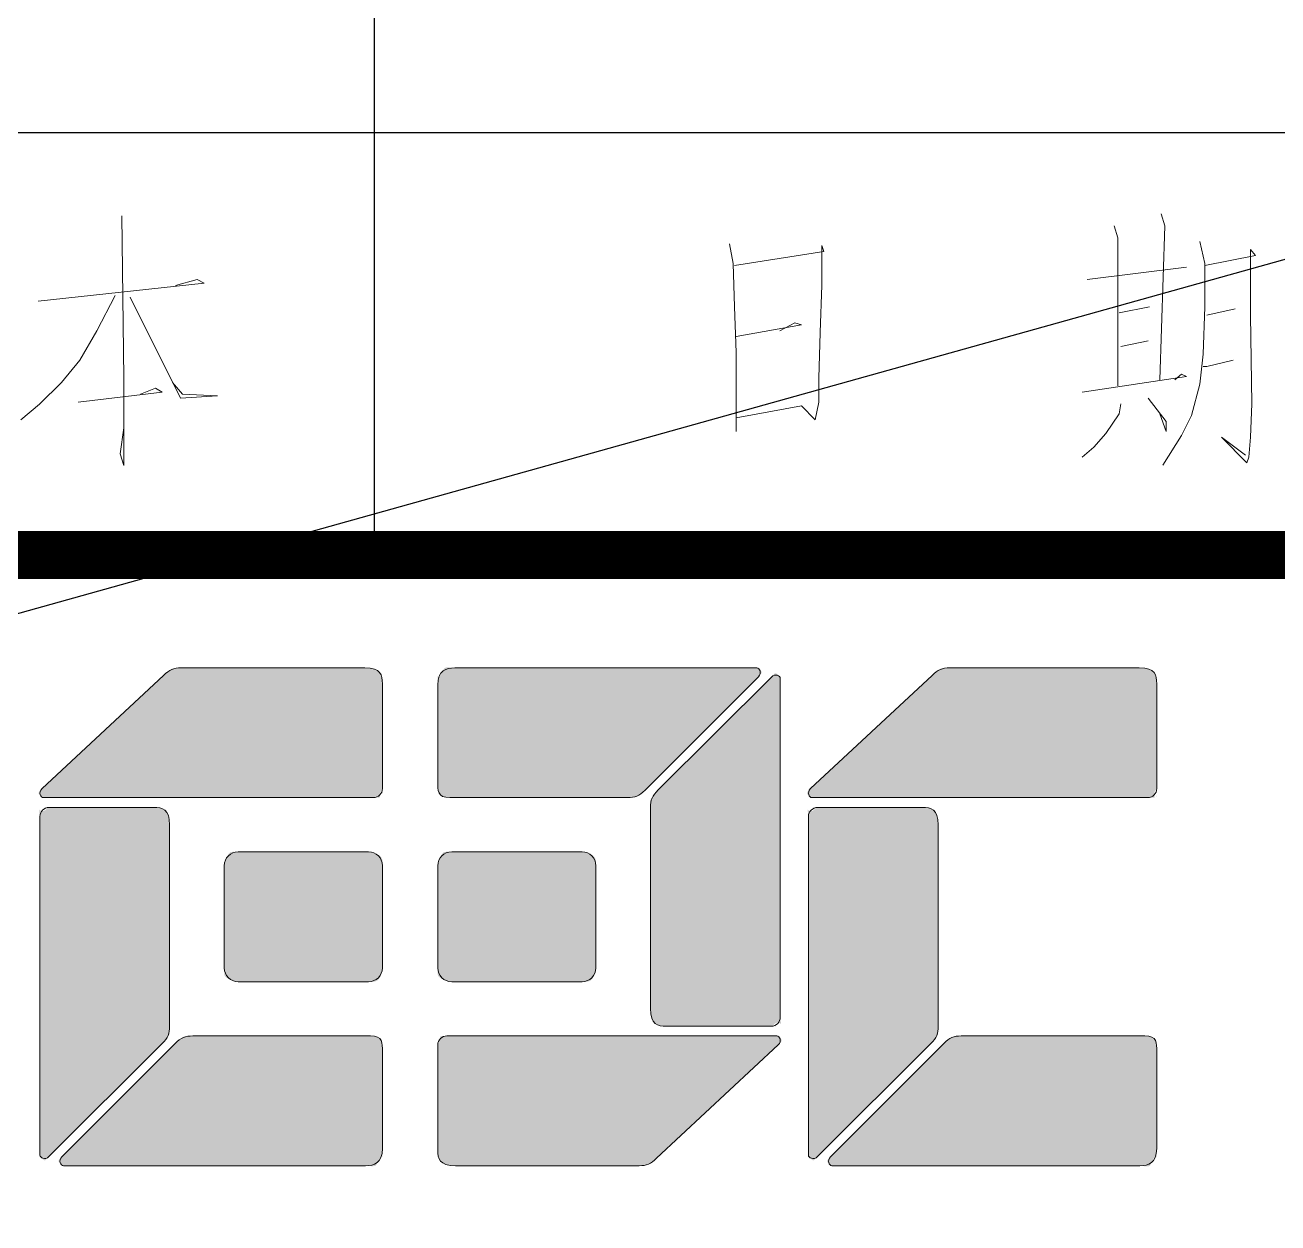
# Model space of a CAD drawing. Extents: x -93062 to 326984, y -142534 to 91021.
# Drawn here: x 183857 to 184896, y -65650 to -64657 of the extents above; entities that cross this region are included whole.
import ezdxf
from ezdxf.enums import TextEntityAlignment as Align

# ---------------------------------------------------------------- set-up
doc = ezdxf.new("R2010")
doc.units = 0
doc.header["$LTSCALE"] = 1000
doc.header["$MEASUREMENT"] = 0
doc.layers.get('0').update_dxf_attribs({"color": 8})
doc.layers.add('-人员定位', color=6, linetype='Continuous')
doc.layers.add('Version', color=8, linetype='Continuous')
doc.styles.add('TK', font='GEDITXT.SHX', dxfattribs={"width": 0.85, "height": 3.5, "bigfont": 'DXT.SHX'})

# ---------------------------------------------------------------- blocks, each defined once
blk = doc.blocks.new('GEDI_TQ_2012')
at = {"color": 2, "const_width": 0.8}
blk.add_lwpolyline([(-180, 40), (0, 40)], dxfattribs=at)
blk = doc.blocks.new('GEDI_Version_2012')
at = {"layer": 'Version', "color": 2}
for p, q in [((-165, 0), (-165, 28)), ((0, 7), (-180, 7)), ((0, 0), (-180, 0))]:
    blk.add_line(p, q, dxfattribs=at)
at = {"layer": 'Version', "color": 7, "lineweight": 0}
for points in [[(-169.19, 5.624), (-169.16, 2.931), (-169.16, 1.487), (-169.22, 1.681), (-169.16, 2.108)], [(-151.951, 5.657), (-151.891, 5.462), (-151.973, 2.903)], [(-152.729, 5.462), (-152.669, 5.26), (-152.669, 2.806)], [(-151.307, 5.2), (-151.225, 4.834), (-151.225, 4.115), (-151.255, 3.33), (-151.307, 2.836), (-151.449, 2.312), (-151.614, 1.983), (-151.921, 1.489)], [(-159.112, 5.163), (-159.052, 4.834), (-159.029, 4.115), (-158.999, 3.36), (-158.999, 3.262), (-158.999, 2.739), (-158.999, 2.05), (-158.999, 2.275), (-157.915, 2.477), (-157.69, 2.245), (-157.63, 2.537), (-157.63, 2.933), (-157.608, 3.689), (-157.578, 4.474), (-157.578, 5.133), (-157.548, 5.036), (-159.029, 4.804)], [(-151.225, 4.804), (-150.387, 4.968), (-150.469, 5.066), (-150.469, 4.048), (-150.469, 3.981), (-150.447, 2.507), (-150.469, 1.953), (-150.499, 1.624), (-150.529, 1.527), (-150.948, 1.953), (-150.552, 1.654)], [(-153.178, 4.572), (-151.532, 4.774)], [(-170.582, 4.21), (-167.828, 4.509), (-167.941, 4.569), (-168.3, 4.472)], [(-169.302, 4.307), (-169.609, 3.716), (-169.886, 3.23), (-170.193, 2.863), (-170.559, 2.504), (-170.866, 2.242)], [(-169.055, 4.277), (-168.217, 2.601), (-167.604, 2.639), (-168.188, 2.669), (-168.352, 2.863)], [(-152.647, 4.018), (-152.145, 4.115)], [(-151.195, 3.981), (-150.724, 4.085)], [(-158.999, 3.622), (-157.915, 3.816), (-158.027, 3.853), (-158.274, 3.719)], [(-152.617, 3.457), (-152.168, 3.554)], [(-151.255, 3.128), (-151.195, 3.128), (-150.754, 3.232)], [(-153.26, 2.701), (-151.532, 2.963), (-151.614, 3.001), (-151.726, 2.903)], [(-169.916, 2.534), (-168.524, 2.699), (-168.636, 2.766), (-168.883, 2.669)], [(-152.617, 2.507), (-152.647, 2.342), (-152.871, 2.013), (-153.066, 1.788), (-153.26, 1.624)], [(-152.168, 2.604), (-151.868, 2.215), (-151.868, 2.05), (-151.973, 2.342)]]:
    blk.add_lwpolyline(points, dxfattribs=at)
blk = doc.blocks.new('LOGO_CEEC_2014')
at = {"true_color": 0x0068b6}
h = blk.add_hatch(color=152, dxfattribs=at)
h.dxf.hatch_style = 2
edge = h.paths.add_edge_path()
edge.add_spline(control_points=[(11.499, 10.002), (11.499, 10.002), (11.499, 10.002), (11.499, 10.002), (11.599, 10.103), (11.672, 10.128), (11.79, 10.128), (11.79, 10.128), (14.842, 10.128), (14.842, 10.128), (15.105, 10.128), (15.131, 10.01), (15.131, 9.866), (15.131, 9.866), (15.131, 8.126), (15.131, 8.126), (15.131, 8.044), (15.063, 7.977), (14.981, 7.977), (14.981, 7.977), (9.506, 7.977), (9.506, 7.977), (9.462, 7.977), (9.418, 8.06), (9.484, 8.126), (9.484, 8.126), (11.499, 10.002)], knot_values=[-1, 0, 0, 0, 0, 0, 1, 1, 1, 2, 2, 2, 3, 3, 3, 4, 4, 4, 5, 5, 5, 6, 6, 6, 7, 7, 7, 8, 8, 8, 8], degree=3, periodic=0)
at = {"true_color": 0xe50011}
h = blk.add_hatch(color=12, dxfattribs=at)
h.dxf.hatch_style = 2
edge = h.paths.add_edge_path()
edge.add_spline(control_points=[(19.487, 8.102), (19.487, 8.102), (19.487, 8.102), (19.487, 8.102), (19.392, 8.002), (19.318, 7.977), (19.198, 7.977), (19.198, 7.977), (16.248, 7.977), (16.248, 7.977), (16.043, 7.977), (16.049, 8.095), (16.049, 8.24), (16.049, 8.24), (16.049, 9.845), (16.049, 9.845), (16.049, 10.089), (16.19, 10.128), (16.333, 10.128), (16.333, 10.128), (21.343, 10.128), (21.343, 10.128), (21.385, 10.128), (21.431, 10.045), (21.367, 9.981), (21.367, 9.981), (19.487, 8.102)], knot_values=[-1, 0, 0, 0, 0, 0, 1, 1, 1, 2, 2, 2, 3, 3, 3, 4, 4, 4, 5, 5, 5, 6, 6, 6, 7, 7, 7, 8, 8, 8, 8], degree=3, periodic=0)
h = blk.add_hatch(color=12, dxfattribs=at)
h.dxf.hatch_style = 2
edge = h.paths.add_edge_path()
edge.add_spline(control_points=[(19.704, 8.105), (19.704, 8.105), (19.704, 8.105), (19.704, 8.105), (19.604, 8.005), (19.578, 7.935), (19.578, 7.815), (19.578, 7.815), (19.578, 4.478), (19.578, 4.478), (19.578, 4.213), (19.696, 4.185), (19.843, 4.185), (19.843, 4.185), (21.584, 4.185), (21.584, 4.185), (21.665, 4.185), (21.731, 4.253), (21.731, 4.336), (21.731, 4.336), (21.731, 9.953), (21.731, 9.953), (21.731, 9.997), (21.648, 10.042), (21.584, 9.976), (21.584, 9.976), (19.704, 8.105)], knot_values=[-1, 0, 0, 0, 0, 0, 1, 1, 1, 2, 2, 2, 3, 3, 3, 4, 4, 4, 5, 5, 5, 6, 6, 6, 7, 7, 7, 8, 8, 8, 8], degree=3, periodic=0)
at = {"true_color": 0x0068b6}
h = blk.add_hatch(color=152, dxfattribs=at)
h.dxf.hatch_style = 2
edge = h.paths.add_edge_path()
edge.add_spline(control_points=[(24.248, 10.002), (24.248, 10.002), (24.248, 10.002), (24.248, 10.002), (24.348, 10.103), (24.42, 10.128), (24.54, 10.128), (24.54, 10.128), (27.687, 10.128), (27.687, 10.128), (27.953, 10.128), (27.975, 10.01), (27.975, 9.866), (27.975, 9.866), (27.975, 8.126), (27.975, 8.126), (27.975, 8.044), (27.912, 7.977), (27.828, 7.977), (27.828, 7.977), (22.256, 7.977), (22.256, 7.977), (22.213, 7.977), (22.168, 8.06), (22.232, 8.126), (22.232, 8.126), (24.248, 10.002)], knot_values=[-1, 0, 0, 0, 0, 0, 1, 1, 1, 2, 2, 2, 3, 3, 3, 4, 4, 4, 5, 5, 5, 6, 6, 6, 7, 7, 7, 8, 8, 8, 8], degree=3, periodic=0)
h = blk.add_hatch(color=152, dxfattribs=at)
h.dxf.hatch_style = 2
edge = h.paths.add_edge_path()
edge.add_spline(control_points=[(11.478, 3.896), (11.478, 3.896), (11.478, 3.896), (11.478, 3.896), (11.576, 3.995), (11.601, 4.067), (11.601, 4.185), (11.601, 4.185), (11.601, 7.523), (11.601, 7.523), (11.601, 7.787), (11.483, 7.813), (11.339, 7.813), (11.339, 7.813), (9.6, 7.813), (9.6, 7.813), (9.518, 7.813), (9.45, 7.746), (9.45, 7.664), (9.45, 7.664), (9.45, 2.048), (9.45, 2.048), (9.45, 2.004), (9.533, 1.958), (9.6, 2.023), (9.6, 2.023), (11.478, 3.896)], knot_values=[-1, 0, 0, 0, 0, 0, 1, 1, 1, 2, 2, 2, 3, 3, 3, 4, 4, 4, 5, 5, 5, 6, 6, 6, 7, 7, 7, 8, 8, 8, 8], degree=3, periodic=0)
h = blk.add_hatch(color=152, dxfattribs=at)
h.dxf.hatch_style = 2
edge = h.paths.add_edge_path()
edge.add_spline(control_points=[(24.227, 3.896), (24.227, 3.896), (24.227, 3.896), (24.227, 3.896), (24.326, 3.995), (24.35, 4.067), (24.35, 4.185), (24.35, 4.185), (24.35, 7.523), (24.35, 7.523), (24.35, 7.787), (24.234, 7.813), (24.087, 7.813), (24.087, 7.813), (22.349, 7.813), (22.349, 7.813), (22.267, 7.813), (22.197, 7.746), (22.197, 7.664), (22.197, 7.664), (22.197, 2.048), (22.197, 2.048), (22.197, 2.004), (22.284, 1.958), (22.349, 2.023), (22.349, 2.023), (24.227, 3.896)], knot_values=[-1, 0, 0, 0, 0, 0, 1, 1, 1, 2, 2, 2, 3, 3, 3, 4, 4, 4, 5, 5, 5, 6, 6, 6, 7, 7, 7, 8, 8, 8, 8], degree=3, periodic=0)
h = blk.add_hatch(color=152, dxfattribs=at)
h.dxf.hatch_style = 2
edge = h.paths.add_edge_path()
edge.add_spline(control_points=[(12.508, 6.847), (12.508, 6.847), (12.508, 6.847), (12.508, 6.847), (12.508, 6.974), (12.611, 7.077), (12.737, 7.077), (12.737, 7.077), (14.902, 7.077), (14.902, 7.077), (15.028, 7.077), (15.131, 6.974), (15.131, 6.847), (15.131, 6.847), (15.131, 5.152), (15.131, 5.152), (15.131, 5.025), (15.028, 4.923), (14.902, 4.923), (14.902, 4.923), (12.737, 4.923), (12.737, 4.923), (12.611, 4.923), (12.508, 5.025), (12.508, 5.152), (12.508, 5.152), (12.508, 6.847)], knot_values=[-1, 0, 0, 0, 0, 0, 1, 1, 1, 2, 2, 2, 3, 3, 3, 4, 4, 4, 5, 5, 5, 6, 6, 6, 7, 7, 7, 8, 8, 8, 8], degree=3, periodic=0)
at = {"true_color": 0xe50011}
h = blk.add_hatch(color=12, dxfattribs=at)
h.dxf.hatch_style = 2
edge = h.paths.add_edge_path()
edge.add_spline(control_points=[(16.049, 6.847), (16.049, 6.847), (16.049, 6.847), (16.049, 6.847), (16.049, 6.974), (16.153, 7.077), (16.28, 7.077), (16.28, 7.077), (18.443, 7.077), (18.443, 7.077), (18.566, 7.077), (18.672, 6.974), (18.672, 6.847), (18.672, 6.847), (18.672, 5.152), (18.672, 5.152), (18.672, 5.025), (18.566, 4.923), (18.443, 4.923), (18.443, 4.923), (16.28, 4.923), (16.28, 4.923), (16.153, 4.923), (16.049, 5.025), (16.049, 5.152), (16.049, 5.152), (16.049, 6.847)], knot_values=[-1, 0, 0, 0, 0, 0, 1, 1, 1, 2, 2, 2, 3, 3, 3, 4, 4, 4, 5, 5, 5, 6, 6, 6, 7, 7, 7, 8, 8, 8, 8], degree=3, periodic=0)
at = {"true_color": 0x0068b6}
h = blk.add_hatch(color=152, dxfattribs=at)
h.dxf.hatch_style = 2
edge = h.paths.add_edge_path()
edge.add_spline(control_points=[(11.692, 3.898), (11.692, 3.898), (11.692, 3.898), (11.692, 3.898), (11.79, 3.995), (11.862, 4.024), (11.984, 4.024), (11.984, 4.024), (14.934, 4.024), (14.934, 4.024), (15.139, 4.024), (15.131, 3.905), (15.131, 3.76), (15.131, 3.76), (15.131, 2.156), (15.131, 2.156), (15.131, 1.911), (14.992, 1.872), (14.848, 1.872), (14.848, 1.872), (9.839, 1.872), (9.839, 1.872), (9.796, 1.872), (9.749, 1.957), (9.813, 2.02), (9.813, 2.02), (11.692, 3.898)], knot_values=[-1, 0, 0, 0, 0, 0, 1, 1, 1, 2, 2, 2, 3, 3, 3, 4, 4, 4, 5, 5, 5, 6, 6, 6, 7, 7, 7, 8, 8, 8, 8], degree=3, periodic=0)
at = {"true_color": 0xe50011}
h = blk.add_hatch(color=12, dxfattribs=at)
h.dxf.hatch_style = 2
edge = h.paths.add_edge_path()
edge.add_spline(control_points=[(19.68, 1.998), (19.68, 1.998), (19.68, 1.998), (19.68, 1.998), (19.58, 1.898), (19.509, 1.872), (19.392, 1.872), (19.392, 1.872), (16.343, 1.872), (16.343, 1.872), (16.077, 1.872), (16.049, 1.989), (16.049, 2.135), (16.049, 2.135), (16.049, 3.874), (16.049, 3.874), (16.049, 3.957), (16.12, 4.024), (16.199, 4.024), (16.199, 4.024), (21.676, 4.024), (21.676, 4.024), (21.718, 4.024), (21.763, 3.94), (21.698, 3.874), (21.698, 3.874), (19.68, 1.998)], knot_values=[-1, 0, 0, 0, 0, 0, 1, 1, 1, 2, 2, 2, 3, 3, 3, 4, 4, 4, 5, 5, 5, 6, 6, 6, 7, 7, 7, 8, 8, 8, 8], degree=3, periodic=0)
at = {"true_color": 0x0068b6}
h = blk.add_hatch(color=152, dxfattribs=at)
h.dxf.hatch_style = 2
edge = h.paths.add_edge_path()
edge.add_spline(control_points=[(24.443, 3.898), (24.443, 3.898), (24.443, 3.898), (24.443, 3.898), (24.54, 3.995), (24.612, 4.024), (24.732, 4.024), (24.732, 4.024), (27.78, 4.024), (27.78, 4.024), (27.985, 4.024), (27.975, 3.905), (27.975, 3.76), (27.975, 3.76), (27.975, 2.156), (27.975, 2.156), (27.975, 1.911), (27.838, 1.872), (27.695, 1.872), (27.695, 1.872), (22.588, 1.872), (22.588, 1.872), (22.544, 1.872), (22.501, 1.957), (22.564, 2.02), (22.564, 2.02), (24.443, 3.898)], knot_values=[-1, 0, 0, 0, 0, 0, 1, 1, 1, 2, 2, 2, 3, 3, 3, 4, 4, 4, 5, 5, 5, 6, 6, 6, 7, 7, 7, 8, 8, 8, 8], degree=3, periodic=0)
at = {"lineweight": 0}
for points in [[(15.131, 8.126), (15.131, 8.044), (15.063, 7.977), (14.981, 7.977), (14.981, 7.977), (9.506, 7.977), (9.506, 7.977), (9.462, 7.977), (9.418, 8.06), (9.484, 8.126), (9.484, 8.126), (11.499, 10.002), (11.499, 10.002), (11.599, 10.103), (11.672, 10.128), (11.79, 10.128), (11.79, 10.128), (14.842, 10.128), (14.842, 10.128), (15.105, 10.128), (15.131, 10.01), (15.131, 9.866), (15.131, 9.866), (15.131, 8.126), (15.131, 8.126)], [(16.049, 9.845), (16.049, 10.089), (16.19, 10.128), (16.333, 10.128), (16.333, 10.128), (21.343, 10.128), (21.343, 10.128), (21.385, 10.128), (21.431, 10.045), (21.367, 9.981), (21.367, 9.981), (19.487, 8.102), (19.487, 8.102), (19.392, 8.002), (19.318, 7.977), (19.198, 7.977), (19.198, 7.977), (16.248, 7.977), (16.248, 7.977), (16.043, 7.977), (16.049, 8.095), (16.049, 8.24), (16.049, 8.24), (16.049, 9.845), (16.049, 9.845)], [(21.584, 4.185), (21.665, 4.185), (21.731, 4.253), (21.731, 4.336), (21.731, 4.336), (21.731, 9.953), (21.731, 9.953), (21.731, 9.997), (21.648, 10.042), (21.584, 9.976), (21.584, 9.976), (19.704, 8.105), (19.704, 8.105), (19.604, 8.005), (19.578, 7.935), (19.578, 7.815), (19.578, 7.815), (19.578, 4.478), (19.578, 4.478), (19.578, 4.213), (19.696, 4.185), (19.843, 4.185), (19.843, 4.185), (21.584, 4.185), (21.584, 4.185)], [(27.975, 8.126), (27.975, 8.044), (27.912, 7.977), (27.828, 7.977), (27.828, 7.977), (22.256, 7.977), (22.256, 7.977), (22.213, 7.977), (22.168, 8.06), (22.232, 8.126), (22.232, 8.126), (24.248, 10.002), (24.248, 10.002), (24.348, 10.103), (24.42, 10.128), (24.54, 10.128), (24.54, 10.128), (27.687, 10.128), (27.687, 10.128), (27.953, 10.128), (27.975, 10.01), (27.975, 9.866), (27.975, 9.866), (27.975, 8.126), (27.975, 8.126)], [(9.6, 7.813), (9.518, 7.813), (9.45, 7.746), (9.45, 7.664), (9.45, 7.664), (9.45, 2.048), (9.45, 2.048), (9.45, 2.004), (9.533, 1.958), (9.6, 2.023), (9.6, 2.023), (11.478, 3.896), (11.478, 3.896), (11.576, 3.995), (11.601, 4.067), (11.601, 4.185), (11.601, 4.185), (11.601, 7.523), (11.601, 7.523), (11.601, 7.787), (11.483, 7.813), (11.339, 7.813), (11.339, 7.813), (9.6, 7.813), (9.6, 7.813)], [(22.349, 7.813), (22.267, 7.813), (22.197, 7.746), (22.197, 7.664), (22.197, 7.664), (22.197, 2.048), (22.197, 2.048), (22.197, 2.004), (22.284, 1.958), (22.349, 2.023), (22.349, 2.023), (24.227, 3.896), (24.227, 3.896), (24.326, 3.995), (24.35, 4.067), (24.35, 4.185), (24.35, 4.185), (24.35, 7.523), (24.35, 7.523), (24.35, 7.787), (24.234, 7.813), (24.087, 7.813), (24.087, 7.813), (22.349, 7.813), (22.349, 7.813)], [(15.131, 5.152), (15.131, 5.025), (15.028, 4.923), (14.902, 4.923), (14.902, 4.923), (12.737, 4.923), (12.737, 4.923), (12.611, 4.923), (12.508, 5.025), (12.508, 5.152), (12.508, 5.152), (12.508, 6.847), (12.508, 6.847), (12.508, 6.974), (12.611, 7.077), (12.737, 7.077), (12.737, 7.077), (14.902, 7.077), (14.902, 7.077), (15.028, 7.077), (15.131, 6.974), (15.131, 6.847), (15.131, 6.847), (15.131, 5.152), (15.131, 5.152)], [(18.672, 5.152), (18.672, 5.025), (18.566, 4.923), (18.443, 4.923), (18.443, 4.923), (16.28, 4.923), (16.28, 4.923), (16.153, 4.923), (16.049, 5.025), (16.049, 5.152), (16.049, 5.152), (16.049, 6.847), (16.049, 6.847), (16.049, 6.974), (16.153, 7.077), (16.28, 7.077), (16.28, 7.077), (18.443, 7.077), (18.443, 7.077), (18.566, 7.077), (18.672, 6.974), (18.672, 6.847), (18.672, 6.847), (18.672, 5.152), (18.672, 5.152)], [(15.131, 2.156), (15.131, 1.911), (14.992, 1.872), (14.848, 1.872), (14.848, 1.872), (9.839, 1.872), (9.839, 1.872), (9.796, 1.872), (9.749, 1.957), (9.813, 2.02), (9.813, 2.02), (11.692, 3.898), (11.692, 3.898), (11.79, 3.995), (11.862, 4.024), (11.984, 4.024), (11.984, 4.024), (14.934, 4.024), (14.934, 4.024), (15.139, 4.024), (15.131, 3.905), (15.131, 3.76), (15.131, 3.76), (15.131, 2.156), (15.131, 2.156)], [(16.049, 3.874), (16.049, 3.957), (16.12, 4.024), (16.199, 4.024), (16.199, 4.024), (21.676, 4.024), (21.676, 4.024), (21.718, 4.024), (21.763, 3.94), (21.698, 3.874), (21.698, 3.874), (19.68, 1.998), (19.68, 1.998), (19.58, 1.898), (19.509, 1.872), (19.392, 1.872), (19.392, 1.872), (16.343, 1.872), (16.343, 1.872), (16.077, 1.872), (16.049, 1.989), (16.049, 2.135), (16.049, 2.135), (16.049, 3.874), (16.049, 3.874)], [(27.975, 2.156), (27.975, 1.911), (27.838, 1.872), (27.695, 1.872), (27.695, 1.872), (22.588, 1.872), (22.588, 1.872), (22.544, 1.872), (22.501, 1.957), (22.564, 2.02), (22.564, 2.02), (24.443, 3.898), (24.443, 3.898), (24.54, 3.995), (24.612, 4.024), (24.732, 4.024), (24.732, 4.024), (27.78, 4.024), (27.78, 4.024), (27.985, 4.024), (27.975, 3.905), (27.975, 3.76), (27.975, 3.76), (27.975, 2.156), (27.975, 2.156)]]:
    blk.add_open_spline(points, degree=3, knots=[0, 0, 0, 0, 1, 1, 1, 2, 2, 2, 3, 3, 3, 4, 4, 4, 5, 5, 5, 6, 6, 6, 7, 7, 7, 8, 8, 8, 8], dxfattribs=at)
blk = doc.blocks.new('A$C024A6866')
for name, p in [('GEDI_Version_2012', (1040, 50)), ('GEDI_TQ_2012', (1040, 10)), ('LOGO_CEEC_2014', (860, 38))]:
    blk.add_blockref(name, p)
at = {"style": 'TK', "width": 0.85}
for tag, height, p in [('PROJECTNAME', 4.75, (985, 44)), ('PHASE', 4, (1027, 44)), ('DRAWINGNAME', 4.75, (995, 31))]:
    blk.add_attdef(tag, text='', height=height, dxfattribs=at).set_placement(p, align=Align.MIDDLE_CENTER)
for tag, p, height in [('APPROVE', (872, 32.75), 3.5), ('DESIGN', (917, 32.75), 3.5), ('REVIEW1', (872, 25.75), 3.5), ('DRAW', (917, 25.75), 3.5), ('DRAWINGNUMBER', (967, 18.5), 4), ('REVIEW2', (872, 18.75), 3.5), ('PROPORTION', (917, 18.75), 3.5), ('CHECK', (872, 11.75), 3.5), ('DATE', (917, 11.75), 3.5), ('VERSION', (1033, 11.75), 3.5)]:
    blk.add_attdef(tag, p, '', height=height, dxfattribs=at)
blk = doc.blocks.new('sgdsg')
at = {"xscale": 50, "yscale": 50, "zscale": 50}
blk.add_blockref('A$C024A6866', (-52500, 0), dxfattribs=at)

msp = doc.modelspace()

# ---------------------------------------------------------------- linework, layer by layer
at = {"layer": '-人员定位'}
msp.add_line((-93062, -142534), (324079, -25954.5), dxfattribs=at)

# ---------------------------------------------------------------- block references
msp.add_blockref('sgdsg', (192896.5, -67596))

doc.saveas('drawing.dxf')
